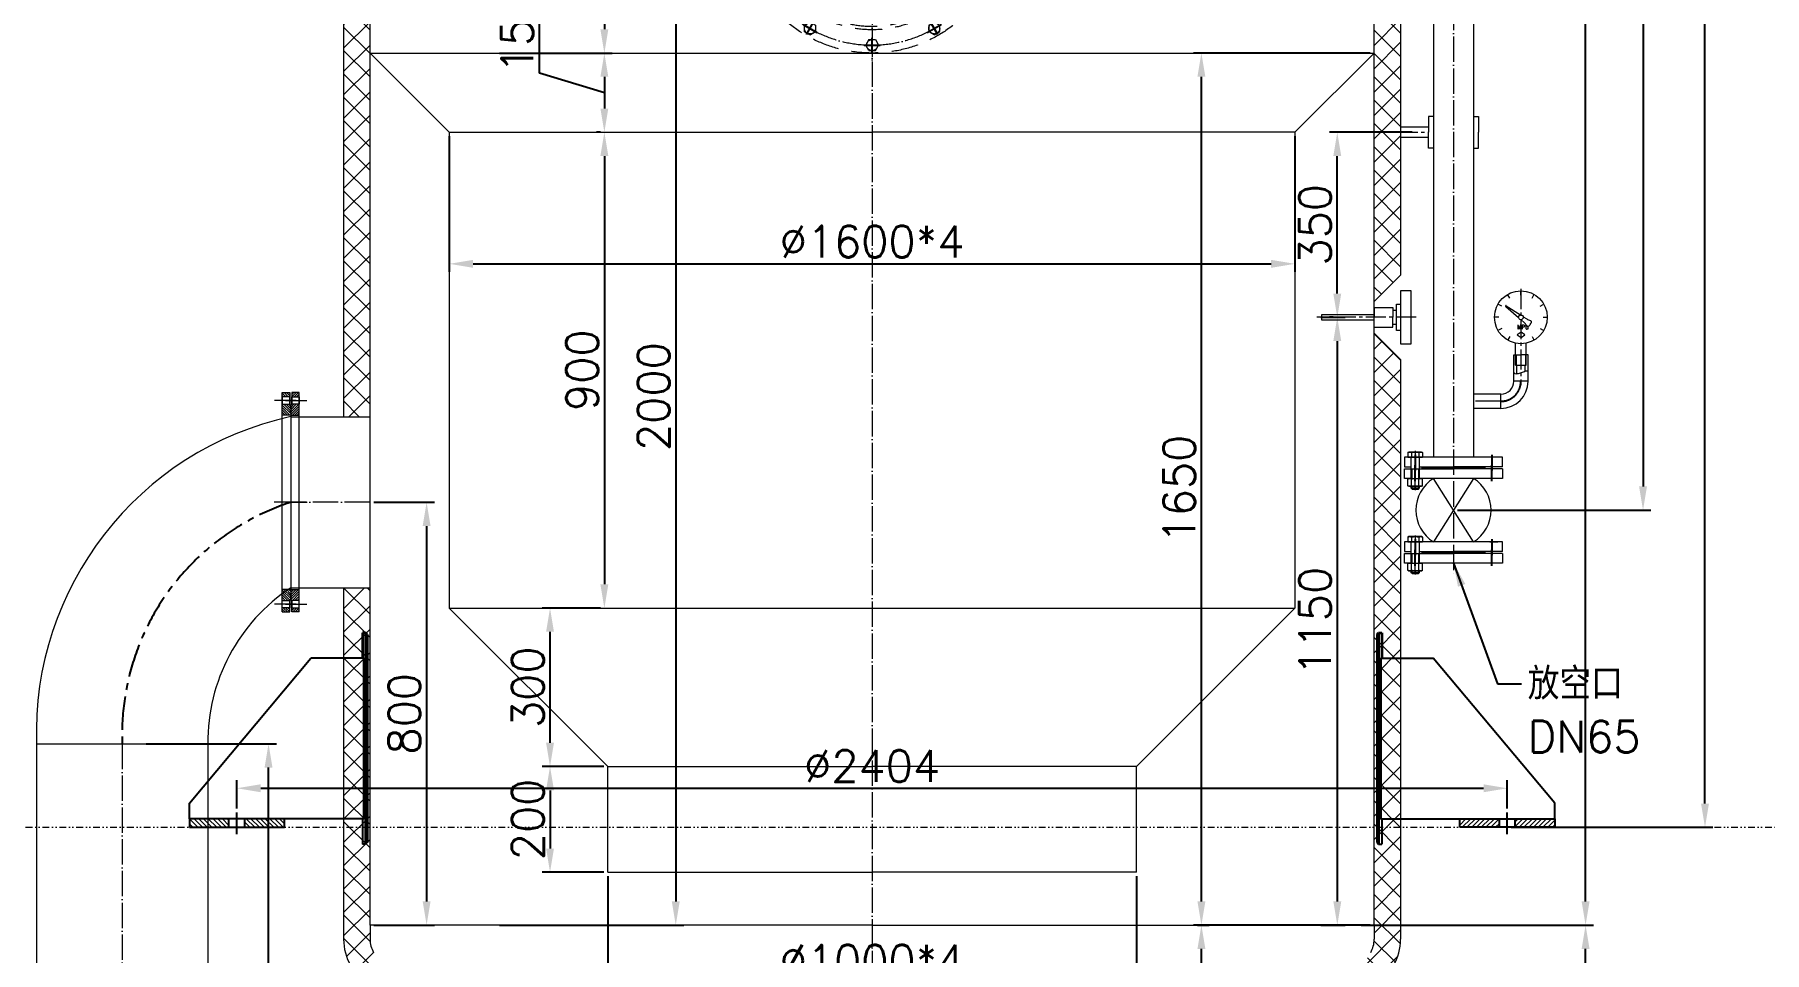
# Model space of a CAD drawing. Header units: millimetres. Extents: x 12181 to 44419, y -180123 to -157321.
# Drawn here: x 19747 to 23020, y -165846 to -164109 of the extents above; entities that cross this region are included whole.
import ezdxf

# ---------------------------------------------------------------- set-up
doc = ezdxf.new("R2010")
doc.units = ezdxf.units.MM
doc.header["$LTSCALE"] = 2
doc.header["$MEASUREMENT"] = 0
for name, pattern in [('ACAD_ISO04W100', [30, 24, -3, 0, -3]), ('CENTER', [50.8, 31.75, -6.35, 6.35, -6.35]), ('CENTER2', [28.575, 19.05, -3.175, 3.175, -3.175]), ('DASHEDX2', [38.1, 25.4, -12.7]), ('DIVIDE2', [15.875, 6.35, -3.175, 0, -3.175, 0, -3.175])]:
    doc.linetypes.add(name, pattern=pattern)
doc.layers.get('0').update_dxf_attribs({"lineweight": 20})
for name, color, linetype in [('3', 3, 'CENTER'), ('center', 1, 'CENTER'), ('TEXT', 7, 'Continuous')]:
    doc.layers.add(name, color=color, linetype=linetype)
for name, color, linetype, lineweight in [('中心线', 1, 'CENTER2', 13), ('中心线层', 1, 'ACAD_ISO04W100', 9), ('剖面线层', 4, 'Continuous', 9), ('尺寸线层', 3, 'Continuous', 13), ('细实线', 8, 'Continuous', 13), ('虚线', 142, 'DASHEDX2', 13), ('轮廓线', 7, 'Continuous', 35)]:
    doc.layers.add(name, color=color, linetype=linetype, lineweight=lineweight)
doc.styles.add('HZ', font='txt.shx', dxfattribs={"bigfont": 'hztxt.shx'})
doc.styles.get("Standard").update_dxf_attribs({"font": 'txt.shx', "bigfont": 'hztxt.shx'})
doc.dimstyles.new('总装图', dxfattribs={"dimscale": 1.5, "dimtxt": 40, "dimasz": 30, "dimexe": 10, "dimexo": 5, "dimgap": 8, "dimtad": 1, "dimdec": 0, "dimtxsty": 'Standard', "dimcen": 2.5, "dimadec": 0, "dimazin": 0, "dimtfac": 1, "dimtdec": 0, "dimtmove": 0, "dimatfit": 3, "dimfxl": 1, "dimarcsym": 0})

# ---------------------------------------------------------------- blocks, each defined once
blk = doc.blocks.new('*D2139')
at = {"layer": 'Defpoints', "color": 0}
for p in [(22173.2, -164644), (22173.2, -165794), (22211.6, -165794)]:
    blk.add_point(p, dxfattribs=at)
at = {"layer": '尺寸线层', "color": 0, "lineweight": -2}
for p, q in [((22180.7, -164644), (22226.6, -164644)), ((22211.6, -164689), (22211.6, -165749)), ((22180.7, -165794), (22226.6, -165794))]:
    blk.add_line(p, q, dxfattribs=at)
at = {"layer": '尺寸线层', "color": 0}
for points in [[(22204.1, -164689), (22219.1, -164689), (22211.6, -164644)], [(22204.1, -165749), (22219.1, -165749), (22211.6, -165794)]]:
    blk.add_solid(points, dxfattribs=at)
at = {"layer": '尺寸线层', "color": 0, "insert": (22169.6, -165219), "char_height": 60, "attachment_point": 5, "rotation": 90}
blk.add_mtext('1150', dxfattribs=at)
blk = doc.blocks.new('*D2268')
at = {"layer": 'Defpoints', "color": 0}
for p in [(21954.5, -164144), (22281.5, -164144), (22281.5, -165794)]:
    blk.add_point(p, dxfattribs=at)
at = {"layer": '尺寸线层', "color": 0, "lineweight": -2}
for p, q in [((22274, -164144), (21939.5, -164144)), ((21954.5, -165749), (21954.5, -164189)), ((22274, -165794), (21939.5, -165794))]:
    blk.add_line(p, q, dxfattribs=at)
at = {"layer": '尺寸线层', "color": 0}
for points in [[(21947, -164189), (21962, -164189), (21954.5, -164144)], [(21947, -165749), (21962, -165749), (21954.5, -165794)]]:
    blk.add_solid(points, dxfattribs=at)
at = {"layer": '尺寸线层', "color": 0, "insert": (21912.5, -164969), "char_height": 60, "attachment_point": 5, "rotation": 90}
blk.add_mtext('1650', dxfattribs=at)
blk = doc.blocks.new('*D2267')
at = {"layer": 'Defpoints', "color": 0}
for p in [(22211.6, -164294), (22360.7, -164294), (22211.6, -164644)]:
    blk.add_point(p, dxfattribs=at)
at = {"layer": '尺寸线层', "color": 0, "lineweight": -2}
for p, q in [((22353.2, -164294), (22196.6, -164294)), ((22211.6, -164599), (22211.6, -164339)), ((22204.1, -164644), (22196.6, -164644))]:
    blk.add_line(p, q, dxfattribs=at)
at = {"layer": '尺寸线层', "color": 0}
for points in [[(22204.1, -164339), (22219.1, -164339), (22211.6, -164294)], [(22204.1, -164599), (22219.1, -164599), (22211.6, -164644)]]:
    blk.add_solid(points, dxfattribs=at)
at = {"layer": '尺寸线层', "color": 0, "insert": (22169.6, -164469), "char_height": 60, "attachment_point": 5, "rotation": 90}
blk.add_mtext('350', dxfattribs=at)
blk = doc.blocks.new('*D2266')
at = {"layer": 'Defpoints', "color": 0}
for p in [(22274, -165794), (22681.4, -165794), (21681.5, -166959.8)]:
    blk.add_point(p, dxfattribs=at)
at = {"layer": '尺寸线层', "color": 0, "lineweight": -2}
for p, q in [((22281.5, -165794), (22696.4, -165794)), ((22681.4, -166914.8), (22681.4, -165839)), ((21689, -166959.8), (22696.4, -166959.8))]:
    blk.add_line(p, q, dxfattribs=at)
at = {"layer": '尺寸线层', "color": 0}
for points in [[(22673.9, -165839), (22688.9, -165839), (22681.4, -165794)], [(22673.9, -166914.8), (22688.9, -166914.8), (22681.4, -166959.8)]]:
    blk.add_solid(points, dxfattribs=at)
at = {"layer": '尺寸线层', "color": 0, "insert": (22639.4, -166376.9), "char_height": 60, "attachment_point": 5, "rotation": 90}
blk.add_mtext('~1166', dxfattribs=at)
blk = doc.blocks.new('*D2196')
at = {"layer": 'Defpoints', "color": 0}
for p in [(22533.3, -165535), (20129.7, -165580.8), (22533.3, -165580.8)]:
    blk.add_point(p, dxfattribs=at)
at = {"layer": '尺寸线层', "color": 0, "lineweight": -2}
for p, q in [((20129.7, -165573.3), (20129.7, -165520)), ((20174.7, -165535), (22488.3, -165535)), ((22533.3, -165573.3), (22533.3, -165520))]:
    blk.add_line(p, q, dxfattribs=at)
at = {"layer": '尺寸线层', "color": 0}
for points in [[(20174.7, -165527.5), (20174.7, -165542.5), (20129.7, -165535)], [(22488.3, -165527.5), (22488.3, -165542.5), (22533.3, -165535)]]:
    blk.add_solid(points, dxfattribs=at)
at = {"layer": '尺寸线层', "color": 0, "insert": (21331.5, -165493), "char_height": 60, "attachment_point": 5}
blk.add_mtext('%%c2404', dxfattribs=at)
blk = doc.blocks.new('*D2131')
at = {"layer": 'Defpoints', "color": 0}
for p in [(20619.2, -163794), (20619.2, -165794), (20960, -165794)]:
    blk.add_point(p, dxfattribs=at)
at = {"layer": '尺寸线层', "color": 0, "lineweight": -2}
for p, q in [((20626.7, -163794), (20975, -163794)), ((20960, -163839), (20960, -165749)), ((20626.7, -165794), (20975, -165794))]:
    blk.add_line(p, q, dxfattribs=at)
at = {"layer": '尺寸线层', "color": 0}
for points in [[(20952.5, -163839), (20967.5, -163839), (20960, -163794)], [(20952.5, -165749), (20967.5, -165749), (20960, -165794)]]:
    blk.add_solid(points, dxfattribs=at)
at = {"layer": '尺寸线层', "color": 0, "insert": (20918, -164794), "char_height": 60, "attachment_point": 5, "rotation": 90}
blk.add_mtext('2000', dxfattribs=at)
blk = doc.blocks.new('*D2130')
at = {"layer": 'Defpoints', "color": 0}
for p in [(20831.5, -165694), (21831.5, -165694), (21831.5, -165903.5)]:
    blk.add_point(p, dxfattribs=at)
at = {"layer": '尺寸线层', "color": 0, "lineweight": -2}
for p, q in [((20831.5, -165701.5), (20831.5, -165918.5)), ((21831.5, -165701.5), (21831.5, -165918.5)), ((20876.5, -165903.5), (21786.5, -165903.5))]:
    blk.add_line(p, q, dxfattribs=at)
at = {"layer": '尺寸线层', "color": 0}
for points in [[(20876.5, -165896), (20876.5, -165911), (20831.5, -165903.5)], [(21786.5, -165896), (21786.5, -165911), (21831.5, -165903.5)]]:
    blk.add_solid(points, dxfattribs=at)
at = {"layer": '尺寸线层', "color": 0, "insert": (21331.5, -165861.5), "char_height": 60, "attachment_point": 5}
blk.add_mtext('%%c1000*4', dxfattribs=at)
blk = doc.blocks.new('*D2129')
at = {"layer": 'Defpoints', "color": 0}
for p in [(20531.5, -164294), (22131.5, -164294), (22131.5, -164542.8)]:
    blk.add_point(p, dxfattribs=at)
at = {"layer": '尺寸线层', "color": 0, "lineweight": -2}
for p, q in [((20531.5, -164301.5), (20531.5, -164557.8)), ((22131.5, -164301.5), (22131.5, -164557.8)), ((20576.5, -164542.8), (22086.5, -164542.8))]:
    blk.add_line(p, q, dxfattribs=at)
at = {"layer": '尺寸线层', "color": 0}
for points in [[(20576.5, -164535.3), (20576.5, -164550.3), (20531.5, -164542.8)], [(22086.5, -164535.3), (22086.5, -164550.3), (22131.5, -164542.8)]]:
    blk.add_solid(points, dxfattribs=at)
at = {"layer": '尺寸线层', "color": 0, "insert": (21331.5, -164500.8), "char_height": 60, "attachment_point": 5}
blk.add_mtext('%%c1600*4', dxfattribs=at)
blk = doc.blocks.new('*D2134')
at = {"layer": 'Defpoints', "color": 0}
for p in [(20824.9, -164294), (20824.9, -165194), (20824.9, -165194)]:
    blk.add_point(p, dxfattribs=at)
at = {"layer": '尺寸线层', "color": 0, "lineweight": -2}
for p, q in [((20817.4, -164294), (20809.9, -164294)), ((20824.9, -164339), (20824.9, -165149)), ((20817.4, -165194), (20809.9, -165194))]:
    blk.add_line(p, q, dxfattribs=at)
at = {"layer": '尺寸线层', "color": 0}
for points in [[(20817.4, -164339), (20832.4, -164339), (20824.9, -164294)], [(20817.4, -165149), (20832.4, -165149), (20824.9, -165194)]]:
    blk.add_solid(points, dxfattribs=at)
at = {"layer": '尺寸线层', "color": 0, "insert": (20782.9, -164744), "char_height": 60, "attachment_point": 5, "rotation": 90}
blk.add_mtext('900', dxfattribs=at)
blk = doc.blocks.new('A$C5CCC56BE')
at = {"layer": '细实线'}
h = blk.add_hatch(dxfattribs=at)
h.set_pattern_fill('ANSI31', color=256, scale=2, style=0)
h.set_pattern_definition([(45, (-173.981, -794.917), (-4.49013, 4.49013), [])])
h.paths.add_polyline_path([(-15, 16), (-90, 16), (-90, 0), (-15, 0)])
h.paths.add_polyline_path([(90, 16), (15, 16), (15, 0), (90, 0)])
at = {"layer": 'center'}
blk.add_line((0, -12.9), (0, 28), dxfattribs=at)
blk.add_line((0, -12.9), (0, 28), dxfattribs=at)
at = {"layer": 'TEXT'}
for p, q in [((-240, 320), (-140, 320)), ((90, 46), (-140, 320)), ((90, 16), (90, 46)), ((90, 16), (90, 46)), ((-240, 16), (90, 16)), ((-237.4, 16), (-237.4, -32)), ((-90, 0), (-90, 16)), ((-90, 0), (-90, 16)), ((90, 0), (-90, 0)), ((-15, 0), (-15, 16)), ((-15, 0), (-15, 16)), ((15, 0), (15, 16)), ((15, 0), (15, 16)), ((90, 16), (90, 0)), ((90, 16), (90, 0)), ((-246.4, -29), (-243.4, -32)), ((-243.4, -32), (-237.4, -32))]:
    blk.add_line(p, q, dxfattribs=at)
at = {"layer": '轮廓线'}
for p, q in [((-246.4, 365), (-243.4, 368)), ((-246.4, 365), (-246.4, -29)), ((-243.4, 368), (-237.4, 368)), ((-243.4, 368), (-243.4, -32)), ((-237.4, 368), (-237.4, 320)), ((-240, 320), (-240, 16))]:
    blk.add_line(p, q, dxfattribs=at)
blk = doc.blocks.new('A$C3CD03B63')
at = {"layer": '剖面线层'}
h = blk.add_hatch(dxfattribs=at)
h.set_pattern_fill('ANSI31', color=256, style=0)
h.set_pattern_definition([(45, (-435.009, -393.5445), (-2.245064, 2.245064), [])])
h.paths.add_polyline_path([(-199.5, -2), (-207.5, -2), (-207.5, -16), (-199.5, -16)])
h.paths.add_polyline_path([(-165, 0), (-171.5, 0), (-173, -1.5), (-174.5, 0), (-178, 0), (-179.5, -1.5), (-181, 0), (-183.5, 0), (-185.5, -2), (-185.5, -16), (-165, -16)])
h.paths.add_polyline_path([(185.5, -2), (183.5, 0), (181, 0), (179.5, -1.5), (178, 0), (174.5, 0), (173, -1.5), (171.5, 0), (165, 0), (165, -16), (185.5, -16)])
h.paths.add_polyline_path([(207.5, -2), (199.5, -2), (199.5, -16), (207.5, -16)])
for p, q in [((-183.5, 0), (183.5, 0)), ((-207.5, -16), (-207.5, -2)), ((-207.5, -2), (-185.5, -2)), ((207.5, -16), (-207.5, -16)), ((0, -16), (-190, -16)), ((-185.5, -2), (-183.5, 0)), ((-181, 0), (-179.5, 0)), ((-181, 0), (-179.5, -1.5)), ((-179.5, 0), (-178, 0)), ((-179.5, -1.5), (-178, 0)), ((-174.5, 0), (-173, 0)), ((-174.5, 0), (-173, -1.5)), ((-173, 0), (-171.5, 0)), ((-173, -1.5), (-171.5, 0)), ((-165, 0), (-165, -16)), ((0, -16), (-161.5, -16)), ((165, 0), (165, -16)), ((173, 0), (171.5, 0)), ((173, -1.5), (171.5, 0)), ((174.5, 0), (173, 0)), ((174.5, 0), (173, -1.5)), ((179.5, 0), (178, 0)), ((179.5, -1.5), (178, 0)), ((181, 0), (179.5, 0)), ((181, 0), (179.5, -1.5)), ((185.5, -2), (183.5, 0)), ((207.5, -2), (185.5, -2)), ((207.5, -16), (207.5, -2))]:
    blk.add_line(p, q)
for points in [[(-199.5, -16), (-185.5, -16), (-185.5, -2), (-199.5, -2)], [(199.5, -16), (185.5, -16), (185.5, -2), (199.5, -2)]]:
    blk.add_lwpolyline(points, close=True)
at = {"layer": '中心线层'}
for p, q in [((-192.5, 10), (-192.5, -30.4)), ((0, 9.1), (0, -31.3)), ((192.5, 10), (192.5, -30.4))]:
    blk.add_line(p, q, dxfattribs=at)
blk = doc.blocks.new('*D2259')
at = {"layer": 'Defpoints', "color": 0}
for p in [(19950.3, -165451), (20189.5, -165451), (19950.3, -166973)]:
    blk.add_point(p, dxfattribs=at)
at = {"layer": '尺寸线层', "color": 0, "lineweight": -2}
for p, q in [((19957.8, -165451), (20204.5, -165451)), ((20189.5, -166928), (20189.5, -165496)), ((19957.8, -166973), (20204.5, -166973))]:
    blk.add_line(p, q, dxfattribs=at)
at = {"layer": '尺寸线层', "color": 0}
for points in [[(20182, -165496), (20197, -165496), (20189.5, -165451)], [(20182, -166928), (20197, -166928), (20189.5, -166973)]]:
    blk.add_solid(points, dxfattribs=at)
at = {"layer": '尺寸线层', "color": 0, "insert": (20147.5, -166212), "char_height": 60, "attachment_point": 5, "rotation": 90}
blk.add_mtext('1522', dxfattribs=at)
blk = doc.blocks.new('*D2133')
at = {"layer": 'Defpoints', "color": 0}
for p in [(20722.1, -165194), (20817.4, -165194), (20831.5, -165494)]:
    blk.add_point(p, dxfattribs=at)
at = {"layer": '尺寸线层', "color": 0, "lineweight": -2}
for p, q in [((20809.9, -165194), (20707.1, -165194)), ((20722.1, -165449), (20722.1, -165239)), ((20824, -165494), (20707.1, -165494))]:
    blk.add_line(p, q, dxfattribs=at)
at = {"layer": '尺寸线层', "color": 0}
for points in [[(20714.6, -165239), (20729.6, -165239), (20722.1, -165194)], [(20714.6, -165449), (20729.6, -165449), (20722.1, -165494)]]:
    blk.add_solid(points, dxfattribs=at)
at = {"layer": '尺寸线层', "color": 0, "insert": (20680.1, -165344), "char_height": 60, "attachment_point": 5, "rotation": 90}
blk.add_mtext('300', dxfattribs=at)
blk = doc.blocks.new('*D2132')
at = {"layer": 'Defpoints', "color": 0}
for p in [(20831.5, -165494), (20722.1, -165694), (20831.5, -165694)]:
    blk.add_point(p, dxfattribs=at)
at = {"layer": '尺寸线层', "color": 0, "lineweight": -2}
for p, q in [((20824, -165494), (20707.1, -165494)), ((20722.1, -165539), (20722.1, -165649)), ((20824, -165694), (20707.1, -165694))]:
    blk.add_line(p, q, dxfattribs=at)
at = {"layer": '尺寸线层', "color": 0}
for points in [[(20714.6, -165539), (20729.6, -165539), (20722.1, -165494)], [(20714.6, -165649), (20729.6, -165649), (20722.1, -165694)]]:
    blk.add_solid(points, dxfattribs=at)
at = {"layer": '尺寸线层', "color": 0, "insert": (20680.1, -165594), "char_height": 60, "attachment_point": 5, "rotation": 90}
blk.add_mtext('200', dxfattribs=at)
blk = doc.blocks.new('*D2263')
at = {"layer": 'Defpoints', "color": 0}
for p in [(20381.5, -164994), (20381.5, -165794), (20488.6, -165794)]:
    blk.add_point(p, dxfattribs=at)
at = {"layer": '尺寸线层', "color": 0, "lineweight": -2}
for p, q in [((20389, -164994), (20503.6, -164994)), ((20488.6, -165039), (20488.6, -165749)), ((20389, -165794), (20503.6, -165794))]:
    blk.add_line(p, q, dxfattribs=at)
at = {"layer": '尺寸线层', "color": 0}
for points in [[(20481.1, -165039), (20496.1, -165039), (20488.6, -164994)], [(20481.1, -165749), (20496.1, -165749), (20488.6, -165794)]]:
    blk.add_solid(points, dxfattribs=at)
at = {"layer": '尺寸线层', "color": 0, "insert": (20446.6, -165394), "char_height": 60, "attachment_point": 5, "rotation": 90}
blk.add_mtext('800', dxfattribs=at)
blk = doc.blocks.new('*D2136')
at = {"layer": 'Defpoints', "color": 0}
for p in [(20619.2, -163794), (20619.2, -164144), (20824.9, -164144)]:
    blk.add_point(p, dxfattribs=at)
at = {"layer": '尺寸线层', "color": 0, "lineweight": -2}
for p, q in [((20626.7, -163794), (20839.9, -163794)), ((20824.9, -163839), (20824.9, -164099)), ((20626.7, -164144), (20839.9, -164144))]:
    blk.add_line(p, q, dxfattribs=at)
at = {"layer": '尺寸线层', "color": 0}
for points in [[(20817.4, -163839), (20832.4, -163839), (20824.9, -163794)], [(20817.4, -164099), (20832.4, -164099), (20824.9, -164144)]]:
    blk.add_solid(points, dxfattribs=at)
at = {"layer": '尺寸线层', "color": 0, "insert": (20782.9, -163969), "char_height": 60, "attachment_point": 5, "rotation": 90}
blk.add_mtext('350', dxfattribs=at)
blk = doc.blocks.new('*D2135')
at = {"layer": 'Defpoints', "color": 0}
for p in [(20619.2, -164144), (20824.9, -164294), (20824.9, -164294)]:
    blk.add_point(p, dxfattribs=at)
at = {"layer": '尺寸线层', "color": 0, "lineweight": -2}
for p, q in [((20701.9, -164182.1), (20701.9, -164028.1)), ((20626.7, -164144), (20839.9, -164144)), ((20824.9, -164219), (20701.9, -164182.1)), ((20824.9, -164189), (20824.9, -164249)), ((20817.4, -164294), (20809.9, -164294))]:
    blk.add_line(p, q, dxfattribs=at)
at = {"layer": '尺寸线层', "color": 0}
for points in [[(20817.4, -164189), (20832.4, -164189), (20824.9, -164144)], [(20817.4, -164249), (20832.4, -164249), (20824.9, -164294)]]:
    blk.add_solid(points, dxfattribs=at)
at = {"layer": '尺寸线层', "color": 0, "insert": (20659.9, -164105.1), "char_height": 60, "attachment_point": 5, "rotation": 90}
blk.add_mtext('150', dxfattribs=at)
blk = doc.blocks.new('*D2269')
at = {"layer": 'Defpoints', "color": 0}
for p in [(21939.5, -165794), (21954.5, -165794), (21605.8, -166644)]:
    blk.add_point(p, dxfattribs=at)
at = {"layer": '尺寸线层', "color": 0, "lineweight": -2}
for p, q in [((21947, -165794), (21969.5, -165794)), ((21954.5, -166599), (21954.5, -165839)), ((21613.3, -166644), (21969.5, -166644))]:
    blk.add_line(p, q, dxfattribs=at)
at = {"layer": '尺寸线层', "color": 0}
for points in [[(21947, -165839), (21962, -165839), (21954.5, -165794)], [(21947, -166599), (21962, -166599), (21954.5, -166644)]]:
    blk.add_solid(points, dxfattribs=at)
at = {"layer": '尺寸线层', "color": 0, "insert": (21912.5, -166219), "char_height": 60, "attachment_point": 5, "rotation": 90}
blk.add_mtext('850', dxfattribs=at)
blk = doc.blocks.new('*U1396', base_point=(600, 295.1))
at = {"color": 7}
for p, q in [((589.5, 301.1), (600, 307.2)), ((589.5, 301.1), (589.5, 289)), ((610.5, 301.1), (600, 307.2)), ((610.5, 301.1), (610.5, 289)), ((589.5, 289), (600, 282.9)), ((610.5, 289), (600, 282.9))]:
    blk.add_line(p, q, dxfattribs=at)
blk.add_circle((600, 295.1), 10.5, dxfattribs=at)
at = {"layer": '3', "color": 3}
for p, q in [((586.5, 295.1), (613.5, 295.1)), ((600, 310.2), (600, 279.9))]:
    blk.add_line(p, q, dxfattribs=at)
blk = doc.blocks.new('A$C630E34C9')
for radius in [250, 206, 200]:
    blk.add_circle((0, 0), radius)
at = {"layer": '中心线层'}
for p, q in [((0, 271.8), (0, -284.5)), ((-282.9, 0), (-245.5, 0)), ((-224.5, 0), (274.3, 0))]:
    blk.add_line(p, q, dxfattribs=at)
blk.add_arc((0, 0), 235, 182.9145, 177.0855, dxfattribs=at)
for p, rotation in [((0, 235), 270), ((-117.5, 203.5), 300.0000000000624), ((117.5, 203.5), 239.9999999999376), ((-203.5, 117.5), 329.9999999999897), ((203.5, 117.5), 210.0000000000103), ((235, 0), 180), ((-203.5, -117.5), 30.00000000001032), ((203.5, -117.5), 149.9999999999897), ((-117.5, -203.5), 59.99999999993758), ((117.5, -203.5), 120.0000000000624), ((0, -235), 90)]:
    blk.add_blockref('*U1396', p, dxfattribs=dict(rotation=rotation))
blk.add_blockref('*U1396', (-235, 0))
blk = doc.blocks.new('*D2203')
at = {"layer": 'Defpoints', "color": 0}
for p in [(22281.5, -161294), (22907.3, -161294), (22533.3, -165608.9)]:
    blk.add_point(p, dxfattribs=at)
at = {"layer": '尺寸线层', "color": 0, "lineweight": -2}
for p, q in [((22289, -161294), (22922.3, -161294)), ((22907.3, -165563.9), (22907.3, -161339)), ((22540.8, -165608.9), (22922.3, -165608.9))]:
    blk.add_line(p, q, dxfattribs=at)
at = {"layer": '尺寸线层', "color": 0}
for points in [[(22899.8, -161339), (22914.8, -161339), (22907.3, -161294)], [(22899.8, -165563.9), (22914.8, -165563.9), (22907.3, -165608.9)]]:
    blk.add_solid(points, dxfattribs=at)
at = {"layer": '尺寸线层', "color": 0, "insert": (22865.3, -163451.4), "char_height": 60, "attachment_point": 5, "rotation": 90}
blk.add_mtext('4315', dxfattribs=at)
blk = doc.blocks.new('*D2141')
at = {"layer": 'Defpoints', "color": 0}
for p in [(22431.5, -161042.8), (22431.5, -165008.9), (22790.1, -165008.9)]:
    blk.add_point(p, dxfattribs=at)
at = {"layer": '尺寸线层', "color": 0, "lineweight": -2}
for p, q in [((22439, -161042.8), (22805.1, -161042.8)), ((22790.1, -161087.8), (22790.1, -164963.9)), ((22439, -165008.9), (22805.1, -165008.9))]:
    blk.add_line(p, q, dxfattribs=at)
at = {"layer": '尺寸线层', "color": 0}
for points in [[(22782.6, -161087.8), (22797.6, -161087.8), (22790.1, -161042.8)], [(22782.6, -164963.9), (22797.6, -164963.9), (22790.1, -165008.9)]]:
    blk.add_solid(points, dxfattribs=at)
at = {"layer": '尺寸线层', "color": 0, "insert": (22748.1, -163549.5), "char_height": 60, "attachment_point": 5, "rotation": 90}
blk.add_mtext('3966', dxfattribs=at)
blk = doc.blocks.new('*D2265')
at = {"layer": 'Defpoints', "color": 0}
for p in [(22249.6, -161294), (22681.4, -161294), (22249.6, -165794)]:
    blk.add_point(p, dxfattribs=at)
at = {"layer": '尺寸线层', "color": 0, "lineweight": -2}
for p, q in [((22257.1, -161294), (22696.4, -161294)), ((22681.4, -165749), (22681.4, -161339)), ((22257.1, -165794), (22696.4, -165794))]:
    blk.add_line(p, q, dxfattribs=at)
at = {"layer": '尺寸线层', "color": 0}
for points in [[(22673.9, -161339), (22688.9, -161339), (22681.4, -161294)], [(22673.9, -165749), (22688.9, -165749), (22681.4, -165794)]]:
    blk.add_solid(points, dxfattribs=at)
at = {"layer": '尺寸线层', "color": 0, "insert": (22639.4, -163544), "char_height": 60, "attachment_point": 5, "rotation": 90}
blk.add_mtext('4500', dxfattribs=at)
blk = doc.blocks.new('*U1916')
at = {"color": 7, "linetype": 'Continuous'}
for p, q in [((-14140.4, -71245.4), (-14138.6, -71244.3)), ((-14140.4, -71245.4), (-14140.4, -71254.3)), ((-14138.6, -71244.3), (-14114.6, -71244.3)), ((-14133.5, -71245.4), (-14133.5, -71254.3)), ((-14119.7, -71245.4), (-14119.7, -71254.3)), ((-14114.6, -71244.3), (-14112.7, -71245.4)), ((-14112.7, -71245.4), (-14112.7, -71254.3)), ((-14112.7, -71254.3), (-14140.4, -71254.3)), ((-14134.6, -71294.3), (-14134.6, -71254.3)), ((-14118.6, -71276.3), (-14134.6, -71276.3)), ((-14118.6, -71254.3), (-14118.6, -71294.3)), ((-14134.6, -71312.3), (-14134.6, -71309.1)), ((-14118.6, -71312.3), (-14134.6, -71312.3)), ((-14132.6, -71314.3), (-14134.6, -71312.3)), ((-14120.6, -71314.3), (-14132.6, -71314.3)), ((-14120.6, -71314.3), (-14118.6, -71312.3)), ((-14118.6, -71309.1), (-14118.6, -71312.3))]:
    blk.add_line(p, q, dxfattribs=at)
at = {"color": 3, "linetype": 'CENTER'}
for p, q in [((-14126.6, -71242.3), (-14126.6, -71294.3)), ((-14126.6, -71309.1), (-14126.6, -71316.3))]:
    blk.add_line(p, q, dxfattribs=at)
at = {"color": 1, "linetype": 'Continuous'}
for p, q in [((-14133.1, -71276.3), (-14133.1, -71294.3)), ((-14120.1, -71276.3), (-14120.1, -71294.3)), ((-14133.1, -71309.1), (-14133.1, -71313.8)), ((-14120.1, -71309.1), (-14120.1, -71313.8))]:
    blk.add_line(p, q, dxfattribs=at)
at = {"color": 7, "linetype": 'Continuous'}
for centre, radius, start, end in [((-14137, -71250.5), 6.13, 55.6158, 124.3842), ((-14126.6, -71267.3), 22.9, 72.412, 107.588), ((-14116.2, -71250.5), 6.13, 55.6158, 124.3842)]:
    blk.add_arc(centre, radius, start, end, dxfattribs=at)
blk = doc.blocks.new('*U1915')
at = {"color": 7, "linetype": 'Continuous'}
for p, q in [((-14138.6, -71294.3), (-14140.4, -71295.4)), ((-14140.4, -71308.1), (-14140.4, -71295.4)), ((-14138.6, -71309.1), (-14140.4, -71308.1)), ((-14114.6, -71294.3), (-14138.6, -71294.3)), ((-14114.6, -71309.1), (-14138.6, -71309.1)), ((-14133.5, -71308.1), (-14133.5, -71295.4)), ((-14119.7, -71308.1), (-14119.7, -71295.4)), ((-14112.7, -71295.4), (-14114.6, -71294.3)), ((-14112.7, -71308.1), (-14114.6, -71309.1)), ((-14112.7, -71308.1), (-14112.7, -71295.4))]:
    blk.add_line(p, q, dxfattribs=at)
at = {"color": 3, "linetype": 'CENTER'}
blk.add_line((-14126.6, -71312.1), (-14126.6, -71291.4), dxfattribs=at)
at = {"color": 7, "linetype": 'Continuous'}
for centre, radius, start, end in [((-14137, -71300.5), 6.13, 55.6158, 124.3842), ((-14137, -71303), 6.13, 235.6158, 304.3842), ((-14126.6, -71317.3), 22.9, 72.412, 107.588), ((-14126.6, -71286.2), 22.9, 252.412, 287.588), ((-14116.2, -71300.5), 6.13, 55.6158, 124.3842), ((-14116.2, -71303), 6.13, 235.6158, 304.3842)]:
    blk.add_arc(centre, radius, start, end, dxfattribs=at)
blk = doc.blocks.new('A$C598B063F')
at = {"color": 7}
for p, q in [((-100, 92.5), (-82, 92.5)), ((-100, 80.5), (-100, 92.5)), ((-82, 92.5), (-82, 80.5)), ((-60, 92.5), (-78, 92.5)), ((-78, 92.5), (-78, 80.5)), ((-60, -92.5), (-60, 92.5)), ((60, 80.5), (60, 92.5)), ((60, 92.5), (78, 92.5)), ((78, 92.5), (78, 80.5)), ((82, 92.5), (82, 80.5)), ((100, 92.5), (82, 92.5)), ((100, -92.5), (100, 92.5)), ((-100, -92.5), (-100, 64.5)), ((-82, 64.5), (-82, 0)), ((-82, 59), (-80, 59)), ((-80, 59), (-80, -59)), ((-80, 59), (-80, -59)), ((-78, 59), (-80, 59)), ((-78, 64.5), (-78, 0)), ((60, -92.5), (60, 64.5)), ((78, 64.5), (78, 0)), ((78, 59), (80, 59)), ((82, 59), (80, 59)), ((80, 59), (80, -59)), ((80, 59), (80, -59)), ((82, 64.5), (82, 0)), ((-82, -92.5), (-82, 0)), ((-78, -92.5), (-78, 0)), ((78, -92.5), (78, 0)), ((82, -92.5), (82, 0)), ((-82, -59), (-80, -59)), ((-78, -59), (-80, -59)), ((78, -59), (80, -59)), ((82, -59), (80, -59)), ((-82, -92.5), (-100, -92.5)), ((-78, -92.5), (-60, -92.5)), ((78, -92.5), (60, -92.5)), ((82, -92.5), (100, -92.5))]:
    blk.add_line(p, q, dxfattribs=at)
for p, q in [((-80, -38), (-80, 38)), ((60, -38), (-60, 38)), ((-60, -38), (60, 38)), ((80, -38), (80, 38)), ((-60, -69), (-60, -84)), ((-60, -84), (-60, -69))]:
    blk.add_line(p, q)
for start, end in [(32.3474, 147.6526), (212.3474, 327.6526)]:
    blk.add_arc((0, 0), 71, start, end)
at = {"layer": '3', "color": 3}
for p, q in [((-105, 72.5), (-75, 72.5)), ((-55, 72.5), (-85, 72.5)), ((55, 72.5), (85, 72.5)), ((105, 72.5), (75, 72.5)), ((-105, -72.5), (-75, -72.5)), ((-55, -72.5), (-85, -72.5)), ((55, -72.5), (85, -72.5)), ((105, -72.5), (75, -72.5))]:
    blk.add_line(p, q, dxfattribs=at)
at = {"color": 3, "linetype": 'CENTER', "xscale": -1, "rotation": 270}
for name, p in [('*U1916', (71194.3, 14199.1)), ('*U1915', (71194.3, 14199.1)), ('*U1916', (71354.3, 14199.1)), ('*U1915', (71354.3, 14199.1))]:
    blk.add_blockref(name, p, dxfattribs=at)
blk = doc.blocks.new('*U1919', base_point=(460, 420))
at = {"color": 7}
for p, q in [((484.55, 471.45), (484.55, 444.55)), ((433.1, 420), (460, 420))]:
    blk.add_line(p, q, dxfattribs=at)
for radius in [51.45, 24.55]:
    blk.add_arc((484.55, 420), radius, 90, 180, dxfattribs=at)
at = {"layer": '3', "color": 3}
blk.add_arc((484.55, 420), 38, 90, 180, dxfattribs=at)

msp = doc.modelspace()

# ---------------------------------------------------------------- hatches: boundary and pattern name
at = {"layer": '剖面线层'}
h = msp.add_hatch(dxfattribs=at)
h.set_pattern_fill('ANSI37', color=256, scale=250, style=0)
h.paths.add_polyline_path([(20381.5, -161294, 0.414214), (20331.5, -161344), (20331.5, -162318.9), (20375.1, -162318.9), (20375.1, -162270.9), (20381.5, -162270.9)])
h.paths.add_polyline_path([(22331.5, -161344, 0.414214), (22281.5, -161294), (22281.5, -162270.9), (22287.9, -162270.9), (22287.9, -162318.9), (22331.5, -162318.9)])
h.paths.add_polyline_path([(22331.5, -162318.9), (22285.3, -162318.9), (22285.3, -162622.9), (22331.5, -162622.9)])
h.paths.add_polyline_path([(20377.7, -162318.9), (20331.5, -162318.9), (20331.5, -162622.9), (20377.7, -162622.9)])
h.paths.add_polyline_path([(20381.5, -162670.9), (20375.1, -162670.9), (20375.1, -162638.9), (20331.5, -162638.9), (20331.5, -162738.9), (20381.5, -162738.9)])
h.paths.add_polyline_path([(22331.5, -162638.9), (22287.9, -162638.9), (22287.9, -162670.9), (22281.5, -162670.9), (22281.5, -162738.9), (22331.5, -162738.9)])
h.paths.add_polyline_path([(22331.5, -162738.9), (22281.5, -162738.9), (22281.5, -164614), (22331.5, -164564)])
h.paths.add_polyline_path([(20381.5, -162738.9), (20331.5, -162738.9), (20331.5, -163794), (20381.5, -163794)])
h.paths.add_polyline_path([(20381.5, -163794), (20331.5, -163794), (20331.5, -164832), (20381.5, -164832)])
h.paths.add_polyline_path([(20381.5, -165155.9), (20331.5, -165155.9), (20331.5, -165608.9), (20381.5, -165608.9)])
h.paths.add_polyline_path([(20381.5, -165608.9), (20331.5, -165608.9), (20331.5, -165820.6, 0.131652), (20344.9, -165870.6), (20981.5, -166973.2), (20981.5, -166959.8), (21031.5, -166959.8), (20388.2, -165845.6, -0.131652), (20381.5, -165820.6), (20381.5, -165794)])
h.paths.add_polyline_path([(22318.1, -165870.6, 0.131652), (22331.5, -165820.6), (22331.5, -165608.9), (22281.5, -165608.9), (22281.5, -165794), (22281.5, -165820.6, -0.131652), (22274.8, -165845.6), (21631.5, -166959.8), (21681.5, -166959.8), (21681.5, -166973.2)])
h.paths.add_polyline_path([(22331.5, -164724), (22281.5, -164674), (22281.5, -165608.9), (22331.5, -165608.9)])

# ---------------------------------------------------------------- linework, layer by layer
for p, q in [((22393.5, -161042.8), (22393.5, -164908.9)), ((22469.6, -161042.8), (22469.6, -164908.9)), ((20381.5, -165794), (20381.5, -161269)), ((22281.5, -165794), (22281.5, -161269)), ((20331.5, -161344), (20331.5, -164832)), ((22331.5, -161344), (22331.5, -164564)), ((20381.5, -164144), (22281.5, -164144)), ((20381.5, -164144), (20531.5, -164294)), ((22281.5, -164144), (22131.5, -164294)), ((20531.5, -164294), (21331.5, -164294)), ((20531.5, -164294), (20531.5, -165194)), ((22131.5, -164294), (21331.5, -164294)), ((22131.5, -164294), (22131.5, -165194)), ((22384.5, -164284), (22331.5, -164284)), ((22393.5, -164264), (22384.5, -164264)), ((22384.5, -164264), (22384.5, -164294)), ((22384.5, -164323.9), (22384.5, -164294)), ((22469.6, -164264), (22478.6, -164264)), ((22478.6, -164264), (22478.6, -164294)), ((22478.6, -164323.9), (22478.6, -164294)), ((22384.5, -164304), (22331.5, -164304)), ((22393.5, -164323.9), (22384.5, -164323.9)), ((22469.6, -164323.9), (22478.6, -164323.9)), ((22281.5, -164614), (22331.5, -164564)), ((22323.9, -164669), (22323.9, -164619)), ((22323.9, -164619), (22331.5, -164619)), ((22331.5, -164594), (22331.5, -164694)), ((22351.5, -164594), (22331.5, -164594)), ((22351.5, -164694), (22351.5, -164594)), ((22522.7, -164623), (22516.8, -164619.5)), ((22531.3, -164622.1), (22558, -164639.6)), ((22538, -164607.6), (22534.6, -164601.7)), ((22559, -164601.9), (22559, -164595.1)), ((22580.1, -164607.6), (22583.5, -164601.7)), ((22595.4, -164623), (22601.3, -164619.5)), ((22181.5, -164639), (22181.5, -164649)), ((22281.5, -164639), (22181.5, -164639)), ((22181.5, -164649), (22281.5, -164649)), ((22281.5, -164625.5), (22316.5, -164625.5)), ((22281.5, -164625.5), (22281.5, -164644)), ((22281.5, -164662.5), (22281.5, -164644)), ((22316.5, -164625.5), (22316.5, -164644)), ((22316.5, -164630.5), (22323.9, -164630.5)), ((22316.5, -164662.5), (22316.5, -164644)), ((22517, -164644), (22510.2, -164644)), ((22530.3, -164623.3), (22554.5, -164644.1)), ((22559.3, -164648.5), (22565, -164653.7)), ((22563.5, -164643), (22570, -164647.1)), ((22576.7, -164650), (22576.9, -164650.1)), ((22601.1, -164644), (22607.9, -164644)), ((22281.5, -164662.5), (22316.5, -164662.5)), ((22281.5, -164674), (22331.5, -164724)), ((22323.9, -164657.5), (22316.5, -164657.5)), ((22331.5, -164669), (22323.9, -164669)), ((22522.7, -164665), (22516.8, -164668.4)), ((22538, -164680.3), (22534.6, -164686.3)), ((22569.6, -164659.3), (22569.7, -164659.5)), ((22580.1, -164680.3), (22583.5, -164686.3)), ((22595.4, -164665), (22601.3, -164668.4)), ((22331.5, -164694), (22351.5, -164694)), ((22545.6, -164714.9), (22559, -164714.9)), ((22545.6, -164764.9), (22545.6, -164714.9)), ((22549, -164714.9), (22549, -164692.9)), ((22549, -164734.7), (22549, -164714.9)), ((22572.5, -164714.9), (22559, -164714.9)), ((22569, -164714.9), (22569, -164692.9)), ((22569, -164734.7), (22569, -164714.9)), ((22572.5, -164764.9), (22572.5, -164714.9)), ((22331.5, -164724), (22331.5, -165820.6)), ((22549, -164734.7), (22569, -164734.7)), ((22551.1, -164750.5), (22551.1, -164734.7)), ((22567, -164745.9), (22567, -164734.7)), ((22521.1, -164789.4), (22469.6, -164789.4)), ((22521.1, -164816.3), (22469.6, -164816.3)), ((20231.5, -164832), (20381.5, -164832)), ((20231.5, -165155.9), (20381.5, -165155.9)), ((20331.5, -165155.9), (20331.5, -165820.6)), ((20531.5, -165194), (22131.5, -165194)), ((20531.5, -165194), (20831.5, -165494)), ((22131.5, -165194), (21831.5, -165494)), ((19750.6, -165451), (19750.6, -166973)), ((20074.5, -165451), (20074.5, -166973)), ((20831.5, -165494), (21331.5, -165494)), ((20831.5, -165694), (20831.5, -165494)), ((21831.5, -165494), (21331.5, -165494)), ((21831.5, -165694), (21831.5, -165494)), ((20831.5, -165694), (21331.5, -165694)), ((21831.5, -165694), (21331.5, -165694)), ((21331.5, -165794), (20381.5, -165794)), ((20381.5, -165794), (20381.5, -165820.6)), ((21331.5, -165794), (22281.5, -165794)), ((22281.5, -165794), (22281.5, -165820.6))]:
    msp.add_line(p, q)
at = {"color": 7}
msp.add_line((19750.6, -165451), (20074.5, -165451), dxfattribs=at)
msp.add_lwpolyline([(22566.3, -164677.2), (22559.2, -164672.2), (22552.2, -164677.2), (22559.2, -164682.2)], close=True)
for radius in [50, 4.5]:
    msp.add_circle((22559, -164644), radius)
for centre, radius, start, end in [((22530.8, -164622.7), 0.78, 49.4113, 229.4113), ((22548.2, -164672.1), 25, 30.9372, 47.5393), ((22583.3, -164625.9), 25, 238.074, 254.676), ((22559, -164644), 22.3, 313.4698, 332.1435), ((22576.1, -164653), 3, 332.1435, 74.676), ((22572.3, -164657.9), 3, 210.9372, 313.4698), ((20431.5, -165820.6), 100, 180, 210), ((20431.5, -165820.6), 50, 180, 210), ((22231.5, -165820.6), 50, 330, 0), ((22231.5, -165820.6), 100, 330, 360)]:
    msp.add_arc(centre, radius, start, end)
for centre, radius, start, end in [((20362.3, -165429.9), 612.1, 102.3418, 181.9682), ((20424.4, -165447.8), 349.9, 123.4529, 180.5155)]:
    msp.add_arc(centre, radius, start, end, dxfattribs=at)
at = {"layer": '3', "color": 3}
msp.add_arc((20374.9, -165433.8), 462.6, 108.0524, 182.126, dxfattribs=at)
at = {"layer": '中心线'}
for p, q in [((22325.7, -164294), (22384.5, -164294)), ((22559, -164590.3), (22559, -164771.7)), ((22360.7, -164644), (22173.2, -164644))]:
    msp.add_line(p, q, dxfattribs=at)
at = {"layer": '中心线层'}
for p, q in [((21331.5, -160494), (21331.5, -167596.4)), ((22431.5, -161047.8), (22431.5, -165129.8)), ((22521.1, -164802.9), (22469.6, -164802.9)), ((20381.5, -164994), (20231.5, -164994)), ((19912.6, -165451), (19912.6, -166995))]:
    msp.add_line(p, q, dxfattribs=at)
at = {"layer": '细实线'}
for p, q in [((22550.3, -164714.9), (22550.3, -164734.7)), ((22567.8, -164714.9), (22567.8, -164734.7))]:
    msp.add_line(p, q, dxfattribs=at)
at = {"layer": '细实线', "linetype": 'DIVIDE2'}
msp.add_line((15193.1, -165608.9), (34793.8, -165608.9), dxfattribs=at)
at = {"layer": '细实线', "start_tangent": (0.478862, -0.87789), "end_tangent": (0.572495, 0.819908)}
msp.add_spline([(22546.3, -164748.8), (22554.5, -164750.2), (22562.1, -164747.8), (22565.7, -164746.5), (22570.4, -164745.3), (22571.7, -164745.3)], degree=3, dxfattribs=at)

# ---------------------------------------------------------------- block references
for name, p, rotation in [('A$C3CD03B63', (20231.5, -164994), 270), ('*U1919', (22545.6, -164764.9), 179.9999999999705), ('A$C598B063F', (22431.5, -165008.9), 90)]:
    msp.add_blockref(name, p, dxfattribs=dict(rotation=rotation))
at = {"xscale": -1, "rotation": 90}
msp.add_blockref('A$C3CD03B63', (20231.5, -164994), dxfattribs=at)
at = {"xscale": -1}
msp.add_blockref('A$C5CCC56BE', (20129.7, -165608.9), dxfattribs=at)
msp.add_blockref('A$C5CCC56BE', (22533.3, -165608.9))
at = {"layer": '虚线'}
msp.add_blockref('A$C630E34C9', (21331.5, -163894), dxfattribs=at)

# ---------------------------------------------------------------- texts
at = {"style": 'HZ'}
msp.add_text('MPa', height=8, dxfattribs=at).set_placement((22551.7, -164666.2))
at = {"layer": '尺寸线层', "insert": (22571.9, -165307.2), "char_height": 60, "attachment_point": 1}
msp.add_mtext('放空口\\PDN65', dxfattribs=at)

# ---------------------------------------------------------------- dimensions: what is measured, and where the dimension line sits
at = {"layer": '尺寸线层'}
dim = msp.add_linear_dim(base=(22790.1, -165008.9), p1=(22431.5, -161042.8), p2=(22431.5, -165008.9), angle=90, dimstyle='总装图', dxfattribs=at)
dim.commit()
dim.dimension.update_dxf_attribs({"geometry": '*D2141', "text_midpoint": (22790.1, -163549.5), "dimtype": 160})
for base, p1, p2, picture, middle in [((22681.4, -161294), (22249.6, -165794), (22249.6, -161294), '*D2265', (22639.4, -163544)), ((20960, -165794), (20619.2, -163794), (20619.2, -165794), '*D2131', (20918, -164794)), ((20824.9, -164144), (20619.2, -163794), (20619.2, -164144), '*D2136', (20782.9, -163969)), ((21954.5, -164144), (22281.5, -165794), (22281.5, -164144), '*D2268', (21912.5, -164969)), ((22211.6, -164294), (22211.6, -164644), (22360.7, -164294), '*D2267', (22169.6, -164469)), ((22211.6, -165794), (22173.2, -164644), (22173.2, -165794), '*D2139', (22169.6, -165219)), ((20488.6, -165794), (20381.5, -164994), (20381.5, -165794), '*D2263', (20446.6, -165394)), ((20722.1, -165194), (20831.5, -165494), (20817.4, -165194), '*D2133', (20680.1, -165344)), ((20189.5, -165451), (19950.3, -166973), (19950.3, -165451), '*D2259', (20147.5, -166212)), ((20722.1, -165694), (20831.5, -165494), (20831.5, -165694), '*D2132', (20680.1, -165594)), ((21954.5, -165794), (21605.8, -166644), (21939.5, -165794), '*D2269', (21912.5, -166219))]:
    dim = msp.add_linear_dim(base=base, p1=p1, p2=p2, angle=90, dimstyle='总装图', dxfattribs=at)
    dim.commit()
    dim.dimension.update_dxf_attribs({"geometry": picture, "text_midpoint": middle})
for base, p1, p2, override, picture, middle in [((22907.3, -161294), (22533.3, -165608.9), (22281.5, -161294), {"dimcen": 0, "dimtofl": 0}, '*D2203', (22865.3, -163451.4)), ((20824.9, -164294), (20619.2, -164144), (20824.9, -164294), {"dimtmove": 1}, '*D2135', (20659.9, -164170.1)), ((20824.9, -165194), (20824.9, -164294), (20824.9, -165194), {"dimtmove": 1}, '*D2134', (20782.9, -164744))]:
    dim = msp.add_linear_dim(base=base, p1=p1, p2=p2, angle=90, dimstyle='总装图', override=override, dxfattribs=at)
    dim.commit()
    dim.dimension.update_dxf_attribs({"geometry": picture, "text_midpoint": middle})
for base, p1, p2, text, picture, middle in [((22131.5, -164542.8), (20531.5, -164294), (22131.5, -164294), '%%c1600*4', '*D2129', (21331.5, -164500.8)), ((22533.3, -165535), (20129.7, -165580.8), (22533.3, -165580.8), '%%c2404', '*D2196', (21331.5, -165493)), ((21831.5, -165903.5), (20831.5, -165694), (21831.5, -165694), '%%c1000*4', '*D2130', (21331.5, -165861.5))]:
    dim = msp.add_linear_dim(base=base, p1=p1, p2=p2, text=text, dimstyle='总装图', dxfattribs=at)
    dim.commit()
    dim.dimension.update_dxf_attribs({"geometry": picture, "text_midpoint": middle})
dim = msp.add_linear_dim(base=(22681.4, -165794), p1=(21681.5, -166959.8), p2=(22274, -165794), angle=90, text='~1166', dimstyle='总装图', dxfattribs=at)
dim.commit()
dim.dimension.update_dxf_attribs({"geometry": '*D2266', "text_midpoint": (22639.4, -166376.9)})

# ---------------------------------------------------------------- leaders
at = {"layer": '尺寸线层', "annotation_type": 0, "has_hookline": 1, "hookline_direction": 0, "text_width": 220}
msp.add_leader([(22431.5, -165108.9), (22514.9, -165337.2), (22559.9, -165337.2)], dimstyle='总装图', override={"dimgap": 8, "dimtad": 0}, dxfattribs=at)

doc.saveas('drawing.dxf')
